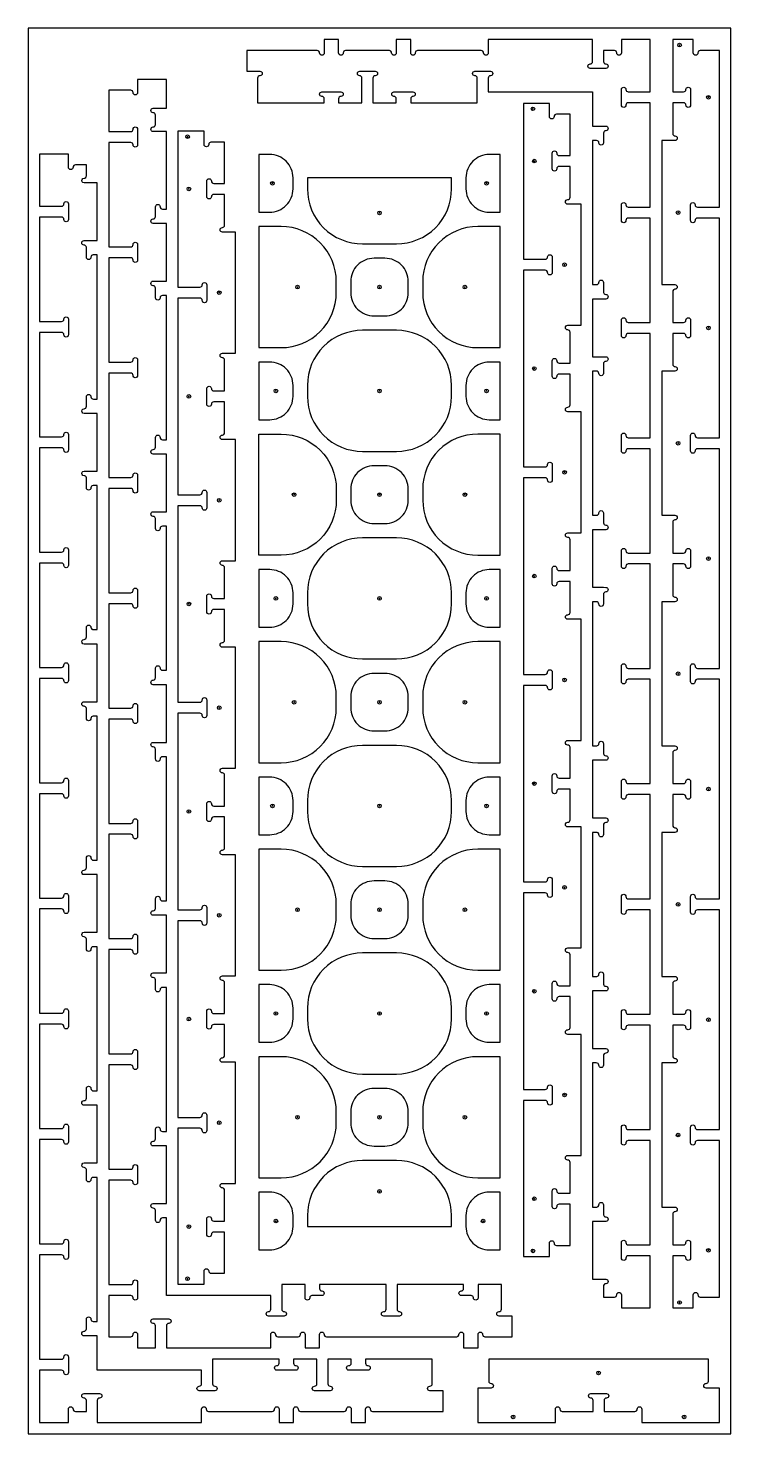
# Model space of a CAD drawing. Header units: inches. Extents: x -333 to -49, y -1653 to -1438.
# Drawn here: x -254.7 to -206.7, y -1534.4 to -1438.4 of the extents above; entities that cross this region are included whole.
import ezdxf

# ---------------------------------------------------------------- set-up
doc = ezdxf.new("R2010")
doc.units = ezdxf.units.IN
doc.header["$MEASUREMENT"] = 0
for name, color, linetype in [('000_NOTES', 6, 'Continuous'), ('CUT_FASTENERS', 1, 'Continuous'), ('CUT_THRU', 7, 'Continuous')]:
    doc.layers.add(name, color=color, linetype=linetype)

# ---------------------------------------------------------------- blocks, each defined once
blk = doc.blocks.new('FASTENER')
blk.add_circle((0, 0), 0.125)
blk.add_point((0, 0))

msp = doc.modelspace()

# ---------------------------------------------------------------- linework, layer by layer
at = {"layer": 'CUT_THRU'}
for points in [[(-212.212, -1514.39), (-213.709, -1514.39, 0.414214), (-213.866, -1514.547, -1), (-214.181, -1514.547), (-214.181, -1513.484, -1), (-213.866, -1513.484, 0.414214), (-213.709, -1513.642), (-212.212, -1513.642), (-212.212, -1506.516), (-213.709, -1506.516, 0.414214), (-213.866, -1506.673, -1), (-214.181, -1506.673), (-214.181, -1505.61, -1), (-213.866, -1505.61, 0.414214), (-213.709, -1505.768), (-212.212, -1505.768), (-212.212, -1498.642), (-213.709, -1498.642, 0.414214), (-213.866, -1498.799, -1), (-214.181, -1498.799), (-214.181, -1497.736, -1), (-213.866, -1497.736, 0.414214), (-213.709, -1497.894), (-212.212, -1497.894), (-212.212, -1490.768), (-213.709, -1490.768, 0.414214), (-213.866, -1490.925, -1), (-214.181, -1490.925), (-214.181, -1489.862, -1), (-213.866, -1489.862, 0.414214), (-213.709, -1490.02), (-212.212, -1490.02), (-212.212, -1482.894), (-213.709, -1482.894, 0.414214), (-213.866, -1483.051, -1), (-214.181, -1483.051), (-214.181, -1481.988, -1), (-213.866, -1481.988, 0.414214), (-213.709, -1482.146), (-212.212, -1482.146), (-212.212, -1475.02), (-213.709, -1475.02, 0.414214), (-213.866, -1475.177, -1), (-214.181, -1475.177), (-214.181, -1474.114, -1), (-213.866, -1474.114, 0.414214), (-213.709, -1474.272), (-212.212, -1474.272), (-212.212, -1467.146), (-213.709, -1467.146, 0.414214), (-213.866, -1467.303, -1), (-214.181, -1467.303), (-214.181, -1466.24, -1), (-213.866, -1466.24, 0.414214), (-213.709, -1466.398), (-212.212, -1466.398), (-212.212, -1459.272), (-213.709, -1459.272, 0.414214), (-213.866, -1459.429, -1), (-214.181, -1459.429), (-214.181, -1458.366, -1), (-213.866, -1458.366, 0.414214), (-213.709, -1458.524), (-212.212, -1458.524), (-212.212, -1451.398), (-213.709, -1451.398, 0.414214), (-213.866, -1451.555, -1), (-214.181, -1451.555), (-214.181, -1450.492, -1), (-213.866, -1450.492, 0.414214), (-213.709, -1450.65), (-212.212, -1450.65), (-212.212, -1443.524), (-213.709, -1443.524, 0.414214), (-213.866, -1443.681, -1), (-214.181, -1443.681), (-214.181, -1442.618, -1), (-213.866, -1442.618, 0.414214), (-213.709, -1442.776), (-212.212, -1442.776), (-212.212, -1439.213), (-214.181, -1439.213), (-214.181, -1440.118, -1), (-214.496, -1440.118, 0.414214), (-214.653, -1439.961), (-215.401, -1439.961), (-215.401, -1440.709, 0.414214), (-215.244, -1440.866, -1), (-215.244, -1441.181), (-216.307, -1441.181, -1), (-216.307, -1440.866, 0.414214), (-216.149, -1440.709), (-216.149, -1439.213), (-223.275, -1439.213), (-223.275, -1440.118, -1), (-223.59, -1440.118, 0.414214), (-223.748, -1439.961), (-228.098, -1439.961, 0.414214), (-228.256, -1440.118, -1), (-228.571, -1440.118), (-228.571, -1439.213), (-229.555, -1439.213), (-229.555, -1440.118, -1), (-229.87, -1440.118, 0.414214), (-230.027, -1439.961), (-233.02, -1439.961, 0.414214), (-233.177, -1440.118, -1), (-233.492, -1440.118), (-233.492, -1439.213), (-234.476, -1439.213), (-234.476, -1440.118, -1), (-234.791, -1440.118, 0.414214), (-234.949, -1439.961), (-239.771, -1439.961), (-239.771, -1441.368), (-238.866, -1441.368, -1), (-238.866, -1441.683, 0.414214), (-239.023, -1441.841), (-239.023, -1443.524), (-234.476, -1443.524), (-234.476, -1443.248, 0.414214), (-234.634, -1443.091, -1), (-234.634, -1442.776), (-233.334, -1442.776, -1), (-233.334, -1443.091, 0.414214), (-233.492, -1443.248), (-233.492, -1443.524), (-231.897, -1443.524), (-231.897, -1441.841, 0.414214), (-232.055, -1441.683, -1), (-232.055, -1441.368), (-230.992, -1441.368, -1), (-230.992, -1441.683, 0.414214), (-231.149, -1441.841), (-231.149, -1443.524), (-229.555, -1443.524), (-229.555, -1443.248, 0.414214), (-229.712, -1443.091, -1), (-229.712, -1442.776), (-228.413, -1442.776, -1), (-228.413, -1443.091, 0.414214), (-228.571, -1443.248), (-228.571, -1443.524), (-224.023, -1443.524), (-224.023, -1441.841, 0.414214), (-224.181, -1441.683, -1), (-224.181, -1441.368), (-223.118, -1441.368, -1), (-223.118, -1441.683, 0.414214), (-223.275, -1441.841), (-223.275, -1442.776), (-216.149, -1442.776), (-216.149, -1445.118), (-215.244, -1445.118, -1), (-215.244, -1445.433, 0.414214), (-215.401, -1445.591), (-215.401, -1446.26, -1), (-215.716, -1446.26, 0.414214), (-215.874, -1446.102), (-216.149, -1446.102), (-216.149, -1455.945), (-215.861, -1455.945, 0.386882), (-215.718, -1455.788, -1), (-215.403, -1455.787), (-215.403, -1455.945), (-215.401, -1455.945), (-215.401, -1456.472, 0.386903), (-215.244, -1456.614, -1), (-215.244, -1456.929), (-215.401, -1456.929), (-216.149, -1456.929), (-216.149, -1460.866), (-215.401, -1460.866), (-215.244, -1460.866, -1), (-215.244, -1461.181, 0.442973), (-215.401, -1461.354), (-215.401, -1461.85), (-215.403, -1461.85), (-215.403, -1462.008, -1), (-215.718, -1462.007, 0.442995), (-215.891, -1461.85), (-216.149, -1461.85), (-216.149, -1471.693), (-215.859, -1471.693, 0.386903), (-215.717, -1471.536, -1), (-215.402, -1471.536), (-215.401, -1471.693), (-215.401, -1472.22, 0.386903), (-215.244, -1472.362, -1), (-215.244, -1472.677), (-215.401, -1472.677), (-216.149, -1472.677), (-216.149, -1476.614), (-215.401, -1476.614), (-215.244, -1476.615, -1), (-215.244, -1476.929, 0.442973), (-215.401, -1477.102), (-215.401, -1477.599), (-215.403, -1477.599), (-215.403, -1477.756, -1), (-215.718, -1477.756, 0.442995), (-215.891, -1477.599), (-216.149, -1477.599), (-216.149, -1487.441), (-215.861, -1487.441, 0.386882), (-215.718, -1487.284, -1), (-215.403, -1487.284), (-215.403, -1487.441), (-215.401, -1487.441), (-215.401, -1487.968, 0.386903), (-215.244, -1488.11, -1), (-215.244, -1488.425), (-215.401, -1488.425), (-216.149, -1488.425), (-216.149, -1492.362), (-215.401, -1492.362), (-215.244, -1492.363, -1), (-215.244, -1492.677, 0.442973), (-215.401, -1492.85), (-215.401, -1493.347), (-215.402, -1493.504, -1), (-215.717, -1493.504, 0.442973), (-215.889, -1493.347), (-216.149, -1493.347), (-216.149, -1503.189), (-215.861, -1503.189, 0.386882), (-215.718, -1503.032, -1), (-215.403, -1503.032), (-215.403, -1503.189), (-215.401, -1503.189), (-215.401, -1503.716, 0.386903), (-215.244, -1503.858, -1), (-215.244, -1504.173), (-215.401, -1504.173), (-216.149, -1504.173), (-216.149, -1508.11), (-215.401, -1508.11), (-215.244, -1508.111, -1), (-215.244, -1508.426, 0.442973), (-215.401, -1508.598), (-215.401, -1509.095), (-215.403, -1509.095), (-215.403, -1509.252, -1), (-215.718, -1509.252, 0.442995), (-215.891, -1509.095), (-216.149, -1509.095), (-216.149, -1518.937), (-215.861, -1518.937, 0.386882), (-215.718, -1518.78, -1), (-215.403, -1518.78), (-215.403, -1518.937), (-215.401, -1518.937), (-215.401, -1519.464, 0.386903), (-215.244, -1519.606, -1), (-215.244, -1519.921), (-215.401, -1519.921), (-216.149, -1519.921), (-216.149, -1523.858), (-215.401, -1523.858), (-215.244, -1523.859, -1), (-215.244, -1524.174, 0.442973), (-215.401, -1524.346), (-215.401, -1525.079), (-214.653, -1525.079, 0.414214), (-214.496, -1524.921, -1), (-214.181, -1524.921), (-214.181, -1525.827), (-212.212, -1525.827), (-212.212, -1522.264), (-213.709, -1522.264, 0.414214), (-213.866, -1522.421, -1), (-214.181, -1522.421), (-214.181, -1521.358, -1), (-213.866, -1521.358, 0.414214), (-213.709, -1521.516), (-212.212, -1521.516), (-212.212, -1514.39)], [(-207.488, -1514.39), (-208.984, -1514.39, 0.414214), (-209.142, -1514.547, -1), (-209.457, -1514.547), (-209.457, -1513.484, -1), (-209.142, -1513.484, 0.414214), (-208.984, -1513.642), (-207.488, -1513.642), (-207.488, -1498.642), (-208.984, -1498.642, 0.414214), (-209.142, -1498.799, -1), (-209.457, -1498.799), (-209.457, -1497.736, -1), (-209.142, -1497.736, 0.414214), (-208.984, -1497.894), (-207.488, -1497.894), (-207.488, -1482.894), (-208.984, -1482.894, 0.414214), (-209.142, -1483.051, -1), (-209.457, -1483.051), (-209.457, -1481.988, -1), (-209.142, -1481.988, 0.414214), (-208.984, -1482.146), (-207.488, -1482.146), (-207.488, -1467.146), (-208.984, -1467.146, 0.414214), (-209.142, -1467.303, -1), (-209.457, -1467.303), (-209.457, -1466.24, -1), (-209.142, -1466.24, 0.414214), (-208.984, -1466.398), (-207.488, -1466.398), (-207.488, -1451.398), (-208.984, -1451.398, 0.414214), (-209.142, -1451.555, -1), (-209.457, -1451.555), (-209.457, -1450.492, -1), (-209.142, -1450.492, 0.414214), (-208.984, -1450.65), (-207.488, -1450.65), (-207.488, -1439.961), (-208.797, -1439.961, 0.414214), (-208.955, -1440.118, -1), (-209.27, -1440.118), (-209.27, -1439.213), (-210.677, -1439.213), (-210.677, -1442.776), (-209.929, -1442.776, 0.414214), (-209.771, -1442.618, -1), (-209.457, -1442.618), (-209.457, -1443.681, -1), (-209.771, -1443.681, 0.414214), (-209.929, -1443.524), (-210.677, -1443.524), (-210.677, -1445.63, 0.414214), (-210.52, -1445.787, -1), (-210.52, -1446.102), (-211.425, -1446.102), (-211.425, -1455.945), (-210.52, -1455.945, -1), (-210.52, -1456.26, 0.414214), (-210.677, -1456.417), (-210.677, -1458.524), (-209.929, -1458.524, 0.414214), (-209.771, -1458.366, -1), (-209.457, -1458.366), (-209.457, -1459.429, -1), (-209.771, -1459.429, 0.414214), (-209.929, -1459.272), (-210.677, -1459.272), (-210.677, -1461.378, 0.414214), (-210.52, -1461.536, -1), (-210.52, -1461.85), (-211.425, -1461.85), (-211.425, -1471.693), (-210.52, -1471.693, -1), (-210.52, -1472.008, 0.414214), (-210.677, -1472.165), (-210.677, -1474.272), (-209.929, -1474.272, 0.414214), (-209.771, -1474.114, -1), (-209.457, -1474.114), (-209.457, -1475.177, -1), (-209.771, -1475.177, 0.414214), (-209.929, -1475.02), (-210.677, -1475.02), (-210.677, -1477.126, 0.414214), (-210.52, -1477.284, -1), (-210.52, -1477.599), (-211.425, -1477.599), (-211.425, -1487.441), (-210.52, -1487.441, -1), (-210.52, -1487.756, 0.414214), (-210.677, -1487.913), (-210.677, -1490.02), (-209.929, -1490.02, 0.414214), (-209.771, -1489.862, -1), (-209.457, -1489.862), (-209.457, -1490.925, -1), (-209.771, -1490.925, 0.414214), (-209.929, -1490.768), (-210.677, -1490.768), (-210.677, -1492.874, 0.414214), (-210.52, -1493.032, -1), (-210.52, -1493.347), (-211.425, -1493.347), (-211.425, -1503.189), (-210.52, -1503.189, -1), (-210.52, -1503.504, 0.414214), (-210.677, -1503.662), (-210.677, -1505.768), (-209.929, -1505.768, 0.414214), (-209.771, -1505.61, -1), (-209.457, -1505.61), (-209.457, -1506.673, -1), (-209.771, -1506.673, 0.414214), (-209.929, -1506.516), (-210.677, -1506.516), (-210.677, -1508.622, 0.414214), (-210.52, -1508.78, -1), (-210.52, -1509.095), (-211.425, -1509.095), (-211.425, -1518.937), (-210.52, -1518.937, -1), (-210.52, -1519.252, 0.414214), (-210.677, -1519.41), (-210.677, -1521.516), (-209.929, -1521.516, 0.414214), (-209.771, -1521.358, -1), (-209.457, -1521.358), (-209.457, -1522.421, -1), (-209.771, -1522.421, 0.414214), (-209.929, -1522.264), (-210.677, -1522.264), (-210.677, -1525.827), (-209.27, -1525.827), (-209.27, -1524.921, -1), (-208.955, -1524.921, 0.414214), (-208.797, -1525.079), (-207.488, -1525.079), (-207.488, -1514.39)], [(-245.252, -1472.437), (-245.527, -1472.437, 0.414214), (-245.685, -1472.595, -1), (-246, -1472.595), (-246, -1471.925, 0.414214), (-246.157, -1471.768, -1), (-246.157, -1471.453), (-245.252, -1471.453), (-245.252, -1467.516), (-246.157, -1467.516, -1), (-246.157, -1467.201, 0.414214), (-246, -1467.043), (-246, -1466.374, -1), (-245.685, -1466.374, 0.414214), (-245.527, -1466.532), (-245.252, -1466.532), (-245.252, -1456.689), (-245.527, -1456.689, 0.414214), (-245.685, -1456.847, -1), (-246, -1456.847), (-246, -1456.177, 0.414214), (-246.157, -1456.02, -1), (-246.157, -1455.705), (-245.252, -1455.705), (-245.252, -1451.768), (-246.157, -1451.768, -1), (-246.157, -1451.453, 0.414214), (-246, -1451.295), (-246, -1450.626, -1), (-245.685, -1450.626, 0.414214), (-245.527, -1450.784), (-245.252, -1450.784), (-245.252, -1445.488), (-246.157, -1445.488, -1), (-246.157, -1445.173, 0.414214), (-246, -1445.016), (-246, -1444.366, 0.414214), (-246.157, -1444.209, -1), (-246.157, -1443.894), (-245.252, -1443.894), (-245.252, -1441.925), (-247.22, -1441.925), (-247.22, -1442.831, -1), (-247.535, -1442.831, 0.414214), (-247.693, -1442.673), (-249.189, -1442.673), (-249.189, -1445.488), (-247.693, -1445.488, 0.414214), (-247.535, -1445.331, -1), (-247.22, -1445.331), (-247.22, -1446.394, -1), (-247.535, -1446.394, 0.414214), (-247.693, -1446.236), (-249.189, -1446.236), (-249.189, -1453.362), (-247.693, -1453.362, 0.414214), (-247.535, -1453.205, -1), (-247.22, -1453.205), (-247.22, -1454.268, -1), (-247.535, -1454.268, 0.414214), (-247.693, -1454.11), (-249.189, -1454.11), (-249.189, -1461.236), (-247.693, -1461.236, 0.414214), (-247.535, -1461.079, -1), (-247.22, -1461.079), (-247.22, -1462.142, -1), (-247.535, -1462.142, 0.414214), (-247.693, -1461.984), (-249.189, -1461.984), (-249.189, -1469.11), (-247.693, -1469.11, 0.414214), (-247.535, -1468.953, -1), (-247.22, -1468.953), (-247.22, -1470.016, -1), (-247.535, -1470.016, 0.414214), (-247.693, -1469.858), (-249.189, -1469.858), (-249.189, -1476.984), (-247.693, -1476.984, 0.414214), (-247.535, -1476.827, -1), (-247.22, -1476.827), (-247.22, -1477.89, -1), (-247.535, -1477.89, 0.414214), (-247.693, -1477.732), (-249.189, -1477.732), (-249.189, -1484.858), (-247.693, -1484.858, 0.414214), (-247.535, -1484.701, -1), (-247.22, -1484.701), (-247.22, -1485.764, -1), (-247.535, -1485.764, 0.414214), (-247.693, -1485.606), (-249.189, -1485.606), (-249.189, -1492.732), (-247.693, -1492.732, 0.414214), (-247.535, -1492.575, -1), (-247.22, -1492.575), (-247.22, -1493.638, -1), (-247.535, -1493.638, 0.414214), (-247.693, -1493.48), (-249.189, -1493.48), (-249.189, -1500.606), (-247.693, -1500.606, 0.414214), (-247.535, -1500.449, -1), (-247.22, -1500.449), (-247.22, -1501.512, -1), (-247.535, -1501.512, 0.414214), (-247.693, -1501.354), (-249.189, -1501.354), (-249.189, -1508.48), (-247.693, -1508.48, 0.414214), (-247.535, -1508.323, -1), (-247.22, -1508.323), (-247.22, -1509.386, -1), (-247.535, -1509.386, 0.414214), (-247.693, -1509.228), (-249.189, -1509.228), (-249.189, -1516.354), (-247.693, -1516.354, 0.414214), (-247.535, -1516.197, -1), (-247.22, -1516.197), (-247.22, -1517.26, -1), (-247.535, -1517.26, 0.414214), (-247.693, -1517.102), (-249.189, -1517.102), (-249.189, -1524.228), (-247.693, -1524.228, 0.414214), (-247.535, -1524.071, -1), (-247.22, -1524.071), (-247.22, -1525.134, -1), (-247.535, -1525.134, 0.414214), (-247.693, -1524.976), (-249.189, -1524.976), (-249.189, -1527.791), (-247.693, -1527.791, 0.414214), (-247.535, -1527.634, -1), (-247.22, -1527.634), (-247.22, -1528.539), (-246, -1528.539), (-246, -1527.043, 0.414214), (-246.157, -1526.886, -1), (-246.157, -1526.571), (-245.094, -1526.571, -1), (-245.094, -1526.886, 0.414214), (-245.252, -1527.043), (-245.252, -1528.539), (-238.126, -1528.539), (-238.126, -1527.634, -1), (-237.811, -1527.634, 0.414214), (-237.653, -1527.791), (-236.256, -1527.791, 0.414214), (-236.098, -1527.634, -1), (-235.783, -1527.634), (-235.783, -1528.539), (-234.799, -1528.539), (-234.799, -1527.634, -1), (-234.484, -1527.634, 0.414214), (-234.327, -1527.791), (-225.429, -1527.791, 0.414214), (-225.271, -1527.634, -1), (-224.957, -1527.634), (-224.957, -1528.539), (-223.972, -1528.539), (-223.972, -1527.634, -1), (-223.657, -1527.634, 0.414214), (-223.5, -1527.791), (-221.63, -1527.791), (-221.63, -1526.384), (-222.535, -1526.384, -1), (-222.535, -1526.069, 0.414214), (-222.378, -1525.912), (-222.378, -1524.228), (-223.972, -1524.228), (-223.972, -1525.134, -1), (-224.287, -1525.134, 0.414214), (-224.445, -1524.976), (-225.114, -1524.976, -1), (-225.114, -1524.662, 0.414214), (-224.957, -1524.504), (-224.957, -1524.228), (-229.504, -1524.228), (-229.504, -1525.912, 0.414214), (-229.346, -1526.069, -1), (-229.346, -1526.384), (-230.409, -1526.384, -1), (-230.409, -1526.069, 0.414214), (-230.252, -1525.912), (-230.252, -1524.228), (-234.799, -1524.228), (-234.799, -1524.504, 0.414214), (-234.642, -1524.662, -1), (-234.642, -1524.976), (-235.311, -1524.976, 0.414214), (-235.468, -1525.134, -1), (-235.783, -1525.134), (-235.783, -1524.228), (-237.378, -1524.228), (-237.378, -1525.912, 0.414214), (-237.22, -1526.069, -1), (-237.22, -1526.384), (-238.283, -1526.384, -1), (-238.283, -1526.069, 0.414214), (-238.126, -1525.912), (-238.126, -1524.976), (-245.252, -1524.976), (-245.252, -1519.681), (-245.527, -1519.681, 0.414214), (-245.685, -1519.839, -1), (-246, -1519.839), (-246, -1519.169, 0.414214), (-246.157, -1519.012, -1), (-246.157, -1518.697), (-245.252, -1518.697), (-245.252, -1514.76), (-246.157, -1514.76, -1), (-246.157, -1514.445, 0.414214), (-246, -1514.287), (-246, -1513.618, -1), (-245.685, -1513.618, 0.414214), (-245.527, -1513.776), (-245.252, -1513.776), (-245.252, -1503.933), (-245.527, -1503.933, 0.414214), (-245.685, -1504.091, -1), (-246, -1504.091), (-246, -1503.421, 0.414214), (-246.157, -1503.264, -1), (-246.157, -1502.949), (-245.252, -1502.949), (-245.252, -1499.012), (-246.157, -1499.012, -1), (-246.157, -1498.697, 0.414214), (-246, -1498.539), (-246, -1497.87, -1), (-245.685, -1497.87, 0.414214), (-245.527, -1498.028), (-245.252, -1498.028), (-245.252, -1488.185), (-245.527, -1488.185, 0.414214), (-245.685, -1488.343, -1), (-246, -1488.343), (-246, -1487.673, 0.414214), (-246.157, -1487.516, -1), (-246.157, -1487.201), (-245.252, -1487.201), (-245.252, -1483.264), (-246.157, -1483.264, -1), (-246.157, -1482.949, 0.414214), (-246, -1482.791), (-246, -1482.122, -1), (-245.685, -1482.122, 0.414214), (-245.527, -1482.28), (-245.252, -1482.28), (-245.252, -1472.437)], [(-216.937, -1507.146), (-217.842, -1507.146, -1), (-217.842, -1506.831, 0.414214), (-217.685, -1506.673), (-217.685, -1504.567), (-218.433, -1504.567, 0.414214), (-218.59, -1504.725, -1), (-218.905, -1504.725), (-218.905, -1503.662, -1), (-218.59, -1503.662, 0.414214), (-218.433, -1503.819), (-217.685, -1503.819), (-217.685, -1501.713, 0.414214), (-217.842, -1501.555, -1), (-217.842, -1501.24), (-216.937, -1501.24), (-216.937, -1492.973), (-217.842, -1492.973, -1), (-217.842, -1492.658, 0.414214), (-217.685, -1492.5), (-217.685, -1490.394), (-218.433, -1490.394, 0.414214), (-218.59, -1490.551, -1), (-218.905, -1490.551), (-218.905, -1489.488, -1), (-218.59, -1489.488, 0.414214), (-218.433, -1489.646), (-217.685, -1489.646), (-217.685, -1487.539, 0.414214), (-217.842, -1487.382, -1), (-217.842, -1487.067), (-216.937, -1487.067), (-216.937, -1478.799), (-217.842, -1478.799, -1), (-217.842, -1478.484, 0.414214), (-217.685, -1478.327), (-217.685, -1476.221), (-218.433, -1476.221, 0.414214), (-218.59, -1476.378, -1), (-218.905, -1476.378), (-218.905, -1475.315, -1), (-218.59, -1475.315, 0.414214), (-218.433, -1475.473), (-217.685, -1475.473), (-217.685, -1473.366, 0.414214), (-217.842, -1473.209, -1), (-217.842, -1472.894), (-216.937, -1472.894), (-216.937, -1464.626), (-217.842, -1464.626, -1), (-217.842, -1464.311, 0.414214), (-217.685, -1464.154), (-217.685, -1462.047), (-218.433, -1462.047, 0.414214), (-218.59, -1462.205, -1), (-218.905, -1462.205), (-218.905, -1461.142, -1), (-218.59, -1461.142, 0.414214), (-218.433, -1461.299), (-217.685, -1461.299), (-217.685, -1459.193, 0.414214), (-217.842, -1459.036, -1), (-217.842, -1458.721), (-216.937, -1458.721), (-216.937, -1450.453), (-217.842, -1450.453, -1), (-217.842, -1450.138, 0.414214), (-217.685, -1449.98), (-217.685, -1447.874), (-218.433, -1447.874, 0.414214), (-218.59, -1448.032, -1), (-218.905, -1448.032), (-218.905, -1446.969, -1), (-218.59, -1446.969, 0.414214), (-218.433, -1447.126), (-217.685, -1447.126), (-217.685, -1444.311), (-218.62, -1444.311, 0.414214), (-218.777, -1444.469, -1), (-219.092, -1444.469), (-219.092, -1443.563), (-220.874, -1443.563), (-220.874, -1454.213), (-219.378, -1454.213, 0.414214), (-219.22, -1454.055, -1), (-218.905, -1454.055), (-218.905, -1455.118, -1), (-219.22, -1455.118, 0.414214), (-219.378, -1454.961), (-220.874, -1454.961), (-220.874, -1468.386), (-219.378, -1468.386, 0.414214), (-219.22, -1468.228, -1), (-218.905, -1468.228), (-218.905, -1469.291, -1), (-219.22, -1469.291, 0.414214), (-219.378, -1469.134), (-220.874, -1469.134), (-220.874, -1482.559), (-219.378, -1482.559, 0.414214), (-219.22, -1482.402, -1), (-218.905, -1482.402), (-218.905, -1483.465, -1), (-219.22, -1483.465, 0.414214), (-219.378, -1483.307), (-220.874, -1483.307), (-220.874, -1496.732), (-219.378, -1496.732, 0.414214), (-219.22, -1496.575, -1), (-218.905, -1496.575), (-218.905, -1497.638, -1), (-219.22, -1497.638, 0.414214), (-219.378, -1497.48), (-220.874, -1497.48), (-220.874, -1510.906), (-219.378, -1510.906, 0.414214), (-219.22, -1510.748, -1), (-218.905, -1510.748), (-218.905, -1511.811, -1), (-219.22, -1511.811, 0.414214), (-219.378, -1511.654), (-220.874, -1511.654), (-220.874, -1522.303), (-219.092, -1522.303), (-219.092, -1521.398, -1), (-218.777, -1521.398, 0.414214), (-218.62, -1521.555), (-217.685, -1521.555), (-217.685, -1518.74), (-218.433, -1518.74, 0.414214), (-218.59, -1518.898, -1), (-218.905, -1518.898), (-218.905, -1517.835, -1), (-218.59, -1517.835, 0.414214), (-218.433, -1517.992), (-217.685, -1517.992), (-217.685, -1515.886, 0.414214), (-217.842, -1515.728, -1), (-217.842, -1515.413), (-216.937, -1515.413), (-216.937, -1507.146)], [(-240.528, -1480.703), (-241.433, -1480.703, -1), (-241.433, -1480.388, 0.414214), (-241.276, -1480.23), (-241.276, -1478.124), (-242.024, -1478.124, 0.414214), (-242.181, -1478.282, -1), (-242.496, -1478.282), (-242.496, -1477.219, -1), (-242.181, -1477.219, 0.414214), (-242.024, -1477.376), (-241.276, -1477.376), (-241.276, -1475.27, 0.414214), (-241.433, -1475.112, -1), (-241.433, -1474.797), (-240.528, -1474.797), (-240.528, -1466.53), (-241.433, -1466.53, -1), (-241.433, -1466.215, 0.414214), (-241.276, -1466.057), (-241.276, -1463.951), (-242.024, -1463.951, 0.414214), (-242.181, -1464.108, -1), (-242.496, -1464.108), (-242.496, -1463.045, -1), (-242.181, -1463.045, 0.414214), (-242.024, -1463.203), (-241.276, -1463.203), (-241.276, -1461.097, 0.414214), (-241.433, -1460.939, -1), (-241.433, -1460.624), (-240.528, -1460.624), (-240.528, -1452.356), (-241.433, -1452.356, -1), (-241.433, -1452.041, 0.414214), (-241.276, -1451.884), (-241.276, -1449.778), (-242.024, -1449.778, 0.414214), (-242.181, -1449.935, -1), (-242.496, -1449.935), (-242.496, -1448.872, -1), (-242.181, -1448.872, 0.414214), (-242.024, -1449.03), (-241.276, -1449.03), (-241.276, -1446.215), (-242.211, -1446.215, 0.414214), (-242.368, -1446.372, -1), (-242.683, -1446.372), (-242.683, -1445.467), (-244.465, -1445.467), (-244.465, -1456.116), (-242.969, -1456.116, 0.414214), (-242.811, -1455.959, -1), (-242.496, -1455.959), (-242.496, -1457.022, -1), (-242.811, -1457.022, 0.414214), (-242.969, -1456.864), (-244.465, -1456.864), (-244.465, -1470.29), (-242.969, -1470.29, 0.414214), (-242.811, -1470.132, -1), (-242.496, -1470.132), (-242.496, -1471.195, -1), (-242.811, -1471.195, 0.414214), (-242.969, -1471.038), (-244.465, -1471.038), (-244.465, -1484.463), (-242.969, -1484.463, 0.414214), (-242.811, -1484.305, -1), (-242.496, -1484.305), (-242.496, -1485.368, -1), (-242.811, -1485.368, 0.414214), (-242.969, -1485.211), (-244.465, -1485.211), (-244.465, -1498.636), (-242.969, -1498.636, 0.414214), (-242.811, -1498.478, -1), (-242.496, -1498.478), (-242.496, -1499.541, -1), (-242.811, -1499.541, 0.414214), (-242.969, -1499.384), (-244.465, -1499.384), (-244.465, -1512.809), (-242.969, -1512.809, 0.414214), (-242.811, -1512.652, -1), (-242.496, -1512.652), (-242.496, -1513.715, -1), (-242.811, -1513.715, 0.414214), (-242.969, -1513.557), (-244.465, -1513.557), (-244.465, -1524.207), (-242.683, -1524.207), (-242.683, -1523.301, -1), (-242.368, -1523.301, 0.414214), (-242.211, -1523.459), (-241.276, -1523.459), (-241.276, -1520.644), (-242.024, -1520.644, 0.414214), (-242.181, -1520.801, -1), (-242.496, -1520.801), (-242.496, -1519.738, -1), (-242.181, -1519.738, 0.414214), (-242.024, -1519.896), (-241.276, -1519.896), (-241.276, -1517.79, 0.414214), (-241.433, -1517.632, -1), (-241.433, -1517.317), (-240.528, -1517.317), (-240.528, -1509.049), (-241.433, -1509.049, -1), (-241.433, -1508.734, 0.414214), (-241.276, -1508.577), (-241.276, -1506.471), (-242.024, -1506.471, 0.414214), (-242.181, -1506.628, -1), (-242.496, -1506.628), (-242.496, -1505.565, -1), (-242.181, -1505.565, 0.414214), (-242.024, -1505.723), (-241.276, -1505.723), (-241.276, -1503.616, 0.414214), (-241.433, -1503.459, -1), (-241.433, -1503.144), (-240.528, -1503.144), (-240.528, -1494.876), (-241.433, -1494.876, -1), (-241.433, -1494.561, 0.414214), (-241.276, -1494.404), (-241.276, -1492.297), (-242.024, -1492.297, 0.414214), (-242.181, -1492.455, -1), (-242.496, -1492.455), (-242.496, -1491.392, -1), (-242.181, -1491.392, 0.414214), (-242.024, -1491.549), (-241.276, -1491.549), (-241.276, -1489.443, 0.414214), (-241.433, -1489.286, -1), (-241.433, -1488.971), (-240.528, -1488.971), (-240.528, -1480.703)], [(-249.976, -1469.662), (-250.265, -1469.662, 0.386882), (-250.408, -1469.819, -1), (-250.723, -1469.819), (-250.723, -1469.662), (-250.724, -1469.662), (-250.724, -1469.135, 0.386903), (-250.881, -1468.992, -1), (-250.882, -1468.677), (-250.724, -1468.677), (-249.976, -1468.677), (-249.976, -1464.74), (-250.724, -1464.74), (-250.882, -1464.74, -1), (-250.881, -1464.425, 0.442973), (-250.724, -1464.253), (-250.724, -1463.756), (-250.723, -1463.756), (-250.723, -1463.599, -1), (-250.408, -1463.599, 0.442995), (-250.235, -1463.756), (-249.976, -1463.756), (-249.976, -1453.913), (-250.265, -1453.913, 0.386882), (-250.408, -1454.07, -1), (-250.723, -1454.071), (-250.723, -1453.913), (-250.724, -1453.913), (-250.724, -1453.387, 0.386903), (-250.881, -1453.244, -1), (-250.882, -1452.929), (-250.724, -1452.929), (-249.976, -1452.929), (-249.976, -1448.992), (-250.724, -1448.992), (-250.882, -1448.992, -1), (-250.881, -1448.677, 0.442973), (-250.724, -1448.504), (-250.724, -1447.772), (-251.472, -1447.772, 0.414214), (-251.63, -1447.929, -1), (-251.945, -1447.929), (-251.945, -1447.024), (-253.913, -1447.024), (-253.913, -1450.587), (-252.417, -1450.587, 0.414214), (-252.26, -1450.429, -1), (-251.945, -1450.429), (-251.945, -1451.492, -1), (-252.26, -1451.492, 0.414214), (-252.417, -1451.335), (-253.913, -1451.335), (-253.913, -1458.461), (-252.417, -1458.461, 0.414214), (-252.26, -1458.303, -1), (-251.945, -1458.303), (-251.945, -1459.366, -1), (-252.26, -1459.366, 0.414214), (-252.417, -1459.209), (-253.913, -1459.209), (-253.913, -1466.335), (-252.417, -1466.335, 0.414214), (-252.26, -1466.177, -1), (-251.945, -1466.177), (-251.945, -1467.24, -1), (-252.26, -1467.24, 0.414214), (-252.417, -1467.083), (-253.913, -1467.083), (-253.913, -1474.209), (-252.417, -1474.209, 0.414214), (-252.26, -1474.051, -1), (-251.945, -1474.051), (-251.945, -1475.114, -1), (-252.26, -1475.114, 0.414214), (-252.417, -1474.957), (-253.913, -1474.957), (-253.913, -1482.083), (-252.417, -1482.083, 0.414214), (-252.26, -1481.925, -1), (-251.945, -1481.925), (-251.945, -1482.988, -1), (-252.26, -1482.988, 0.414214), (-252.417, -1482.831), (-253.913, -1482.831), (-253.913, -1489.957), (-252.417, -1489.957, 0.414214), (-252.26, -1489.799, -1), (-251.945, -1489.799), (-251.945, -1490.862, -1), (-252.26, -1490.862, 0.414214), (-252.417, -1490.705), (-253.913, -1490.705), (-253.913, -1497.831), (-252.417, -1497.831, 0.414214), (-252.26, -1497.673, -1), (-251.945, -1497.673), (-251.945, -1498.736, -1), (-252.26, -1498.736, 0.414214), (-252.417, -1498.579), (-253.913, -1498.579), (-253.913, -1505.705), (-252.417, -1505.705, 0.414214), (-252.26, -1505.547, -1), (-251.945, -1505.547), (-251.945, -1506.61, -1), (-252.26, -1506.61, 0.414214), (-252.417, -1506.453), (-253.913, -1506.453), (-253.913, -1513.579), (-252.417, -1513.579, 0.414214), (-252.26, -1513.421, -1), (-251.945, -1513.421), (-251.945, -1514.484, -1), (-252.26, -1514.484, 0.414214), (-252.417, -1514.327), (-253.913, -1514.327), (-253.913, -1521.453), (-252.417, -1521.453, 0.414214), (-252.26, -1521.295, -1), (-251.945, -1521.295), (-251.945, -1522.358, -1), (-252.26, -1522.358, 0.414214), (-252.417, -1522.201), (-253.913, -1522.201), (-253.913, -1529.327), (-252.417, -1529.327, 0.414214), (-252.26, -1529.169, -1), (-251.945, -1529.169), (-251.945, -1530.232, -1), (-252.26, -1530.232, 0.414214), (-252.417, -1530.075), (-253.913, -1530.075), (-253.913, -1533.638), (-251.945, -1533.638), (-251.945, -1532.732, -1), (-251.63, -1532.732, 0.414214), (-251.472, -1532.89), (-250.724, -1532.89), (-250.724, -1532.142, 0.414214), (-250.882, -1531.984, -1), (-250.882, -1531.669), (-249.819, -1531.669, -1), (-249.819, -1531.984, 0.414214), (-249.976, -1532.142), (-249.976, -1533.638), (-242.85, -1533.638), (-242.85, -1532.732, -1), (-242.535, -1532.732, 0.414214), (-242.378, -1532.89), (-238.027, -1532.89, 0.414214), (-237.87, -1532.732, -1), (-237.555, -1532.732), (-237.555, -1533.638), (-236.571, -1533.638), (-236.571, -1532.732, -1), (-236.256, -1532.732, 0.414214), (-236.098, -1532.89), (-233.106, -1532.89, 0.414214), (-232.949, -1532.732, -1), (-232.634, -1532.732), (-232.634, -1533.638), (-231.649, -1533.638), (-231.649, -1532.732, -1), (-231.334, -1532.732, 0.414214), (-231.177, -1532.89), (-226.354, -1532.89), (-226.354, -1531.482), (-227.26, -1531.482, -1), (-227.26, -1531.167, 0.414214), (-227.102, -1531.01), (-227.102, -1529.327), (-231.649, -1529.327), (-231.649, -1529.602, 0.414214), (-231.492, -1529.76, -1), (-231.492, -1530.075), (-232.791, -1530.075, -1), (-232.791, -1529.76, 0.414214), (-232.634, -1529.602), (-232.634, -1529.327), (-234.228, -1529.327), (-234.228, -1531.01, 0.414214), (-234.071, -1531.167, -1), (-234.071, -1531.482), (-235.134, -1531.482, -1), (-235.134, -1531.167, 0.414214), (-234.976, -1531.01), (-234.976, -1529.327), (-236.571, -1529.327), (-236.571, -1529.602, 0.414214), (-236.413, -1529.76, -1), (-236.413, -1530.075), (-237.712, -1530.075, -1), (-237.712, -1529.76, 0.414214), (-237.555, -1529.602), (-237.555, -1529.327), (-242.102, -1529.327), (-242.102, -1531.01, 0.414214), (-241.945, -1531.167, -1), (-241.945, -1531.482), (-243.008, -1531.482, -1), (-243.008, -1531.167, 0.414214), (-242.85, -1531.01), (-242.85, -1530.075), (-249.976, -1530.075), (-249.976, -1527.732), (-250.882, -1527.732, -1), (-250.882, -1527.417, 0.414214), (-250.724, -1527.26), (-250.724, -1526.591, -1), (-250.409, -1526.591, 0.414214), (-250.252, -1526.748), (-249.976, -1526.748), (-249.976, -1516.906), (-250.265, -1516.906, 0.386882), (-250.408, -1517.063, -1), (-250.723, -1517.063), (-250.723, -1516.906), (-250.724, -1516.906), (-250.724, -1516.379, 0.386903), (-250.881, -1516.237, -1), (-250.882, -1515.922), (-250.724, -1515.921), (-249.976, -1515.921), (-249.976, -1511.984), (-250.724, -1511.984), (-250.882, -1511.984, -1), (-250.881, -1511.669, 0.442973), (-250.724, -1511.497), (-250.724, -1511), (-250.723, -1511), (-250.723, -1510.843, -1), (-250.408, -1510.843, 0.442995), (-250.235, -1511), (-249.976, -1511), (-249.976, -1501.158), (-250.267, -1501.158, 0.386903), (-250.409, -1501.315, -1), (-250.724, -1501.315), (-250.724, -1501.158), (-250.724, -1500.631, 0.386903), (-250.881, -1500.489, -1), (-250.882, -1500.174), (-250.724, -1500.173), (-249.976, -1500.173), (-249.976, -1496.236), (-250.724, -1496.236), (-250.882, -1496.236, -1), (-250.881, -1495.921, 0.442973), (-250.724, -1495.749), (-250.724, -1495.252), (-250.723, -1495.252), (-250.723, -1495.095, -1), (-250.408, -1495.095, 0.442995), (-250.235, -1495.252), (-249.976, -1495.252), (-249.976, -1485.41), (-250.265, -1485.41, 0.386882), (-250.408, -1485.567, -1), (-250.723, -1485.567), (-250.723, -1485.41), (-250.724, -1485.41), (-250.724, -1484.883, 0.386903), (-250.881, -1484.74, -1), (-250.882, -1484.426), (-250.724, -1484.425), (-249.976, -1484.425), (-249.976, -1480.488), (-250.724, -1480.488), (-250.882, -1480.488, -1), (-250.881, -1480.173, 0.442973), (-250.724, -1480.001), (-250.724, -1479.504), (-250.724, -1479.347, -1), (-250.409, -1479.347, 0.442973), (-250.237, -1479.504), (-249.976, -1479.504), (-249.976, -1469.662)], [(-236.606, -1448.65, 0.414214), (-238.201, -1447.055), (-238.949, -1447.055), (-238.949, -1450.992), (-238.201, -1450.992, 0.414214), (-236.606, -1449.398), (-236.606, -1448.65, 0.414214)], [(-222.453, -1447.055), (-223.201, -1447.055, 0.414214), (-224.795, -1448.65), (-224.795, -1449.398, 0.414214), (-223.201, -1450.992), (-222.453, -1450.992), (-222.453, -1447.055)], [(-225.779, -1448.65), (-235.622, -1448.65), (-235.622, -1449.398, 0.414214), (-231.862, -1453.158), (-229.539, -1453.158, 0.414214), (-225.779, -1449.398), (-225.779, -1448.65)], [(-233.653, -1455.736, 0.414214), (-237.413, -1451.976), (-238.949, -1451.976), (-238.949, -1460.244), (-237.413, -1460.244, 0.414214), (-233.653, -1456.484), (-233.653, -1455.736, 0.414214)], [(-222.453, -1451.976), (-223.988, -1451.976, 0.414214), (-227.748, -1455.736), (-227.748, -1456.484, 0.414214), (-223.988, -1460.244), (-222.453, -1460.244), (-222.453, -1451.976)], [(-230.327, -1454.142), (-231.075, -1454.142, 0.414214), (-232.669, -1455.736), (-232.669, -1456.484, 0.414214), (-231.075, -1458.079), (-230.327, -1458.079, 0.414214), (-228.732, -1456.484), (-228.732, -1455.736, 0.414214), (-230.327, -1454.142)], [(-225.779, -1462.823, 0.414214), (-229.539, -1459.063), (-231.862, -1459.063, 0.414214), (-235.622, -1462.823), (-235.622, -1463.571, 0.414214), (-231.862, -1467.331), (-229.539, -1467.331, 0.414214), (-225.779, -1463.571), (-225.779, -1462.823, 0.414214)], [(-236.606, -1462.823, 0.414214), (-238.201, -1461.228), (-238.949, -1461.228), (-238.949, -1465.165), (-238.201, -1465.165, 0.414214), (-236.606, -1463.571), (-236.606, -1462.823, 0.414214)], [(-222.453, -1461.228), (-223.201, -1461.228, 0.414214), (-224.795, -1462.823), (-224.795, -1463.571, 0.414214), (-223.201, -1465.165), (-222.453, -1465.165), (-222.453, -1461.228)], [(-237.413, -1474.417), (-238.949, -1474.417), (-238.949, -1466.15), (-237.413, -1466.15, -0.414214), (-233.653, -1469.91), (-233.653, -1470.658, -0.414214), (-237.413, -1474.417)], [(-222.453, -1466.15), (-223.988, -1466.15, 0.414214), (-227.748, -1469.91), (-227.748, -1470.658, 0.414214), (-223.988, -1474.417), (-222.453, -1474.417), (-222.453, -1466.15)], [(-230.327, -1468.315), (-231.075, -1468.315, 0.414214), (-232.669, -1469.91), (-232.669, -1470.658, 0.414214), (-231.075, -1472.252), (-230.327, -1472.252, 0.414214), (-228.732, -1470.658), (-228.732, -1469.91, 0.414214), (-230.327, -1468.315)], [(-225.779, -1476.996, 0.414214), (-229.539, -1473.236), (-231.862, -1473.236, 0.414214), (-235.622, -1476.996), (-235.622, -1477.744, 0.414214), (-231.862, -1481.504), (-229.539, -1481.504, 0.414214), (-225.779, -1477.744), (-225.779, -1476.996, 0.414214)], [(-238.201, -1475.402), (-238.949, -1475.402), (-238.949, -1479.339), (-238.201, -1479.339, 0.414214), (-236.606, -1477.744), (-236.606, -1476.996, 0.414214), (-238.201, -1475.402)], [(-222.453, -1475.402), (-223.201, -1475.402, 0.414214), (-224.795, -1476.996), (-224.795, -1477.744, 0.414214), (-223.201, -1479.339), (-222.453, -1479.339), (-222.453, -1475.402)], [(-237.413, -1480.323), (-238.949, -1480.323), (-238.949, -1488.591), (-237.413, -1488.591, 0.414214), (-233.653, -1484.831), (-233.653, -1484.083, 0.414214), (-237.413, -1480.323)], [(-222.453, -1480.323), (-223.988, -1480.323, 0.414214), (-227.748, -1484.083), (-227.748, -1484.831, 0.414214), (-223.988, -1488.591), (-222.453, -1488.591), (-222.453, -1480.323)], [(-228.732, -1484.083, 0.414214), (-230.327, -1482.488), (-231.075, -1482.488, 0.414214), (-232.669, -1484.083), (-232.669, -1484.831, 0.414214), (-231.075, -1486.425), (-230.327, -1486.425, 0.414214), (-228.732, -1484.831), (-228.732, -1484.083, 0.414214)], [(-229.539, -1487.41), (-231.862, -1487.41, 0.414214), (-235.622, -1491.169), (-235.622, -1491.917, 0.414214), (-231.862, -1495.677), (-229.539, -1495.677, 0.414214), (-225.779, -1491.917), (-225.779, -1491.169, 0.414214), (-229.539, -1487.41)], [(-236.606, -1491.169, 0.414214), (-238.201, -1489.575), (-238.949, -1489.575), (-238.949, -1493.512), (-238.201, -1493.512, 0.414214), (-236.606, -1491.917), (-236.606, -1491.169, 0.414214)], [(-222.453, -1489.575), (-223.201, -1489.575, 0.414214), (-224.795, -1491.169), (-224.795, -1491.917, 0.414214), (-223.201, -1493.512), (-222.453, -1493.512), (-222.453, -1489.575)], [(-233.653, -1498.256, 0.414214), (-237.413, -1494.496), (-238.949, -1494.496), (-238.949, -1502.764), (-237.413, -1502.764, 0.414214), (-233.653, -1499.004), (-233.653, -1498.256, 0.414214)], [(-222.453, -1494.496), (-223.988, -1494.496, 0.414214), (-227.748, -1498.256), (-227.748, -1499.004, 0.414214), (-223.988, -1502.764), (-222.453, -1502.764), (-222.453, -1494.496)], [(-228.732, -1498.256, 0.414214), (-230.327, -1496.662), (-231.075, -1496.662, 0.414214), (-232.669, -1498.256), (-232.669, -1499.004, 0.414214), (-231.075, -1500.599), (-230.327, -1500.599, 0.414214), (-228.732, -1499.004), (-228.732, -1498.256, 0.414214)], [(-229.539, -1501.583), (-231.862, -1501.583, 0.414214), (-235.622, -1505.343), (-235.622, -1506.091, 0.414214), (-231.862, -1509.85), (-229.539, -1509.85, 0.414214), (-225.779, -1506.091), (-225.779, -1505.343, 0.414214), (-229.539, -1501.583)], [(-238.201, -1503.748), (-238.949, -1503.748), (-238.949, -1507.685), (-238.201, -1507.685, 0.414214), (-236.606, -1506.091), (-236.606, -1505.343, 0.414214), (-238.201, -1503.748)], [(-222.453, -1503.748), (-223.201, -1503.748, 0.414214), (-224.795, -1505.343), (-224.795, -1506.091, 0.414214), (-223.201, -1507.685), (-222.453, -1507.685), (-222.453, -1503.748)], [(-233.653, -1512.429, 0.414214), (-237.413, -1508.669), (-238.949, -1508.669), (-238.949, -1516.937), (-237.413, -1516.937, 0.414214), (-233.653, -1513.177), (-233.653, -1512.429, 0.414214)], [(-222.453, -1508.669), (-223.988, -1508.669, 0.414214), (-227.748, -1512.429), (-227.748, -1513.177, 0.414214), (-223.988, -1516.937), (-222.453, -1516.937), (-222.453, -1508.669)], [(-228.732, -1512.429, 0.414214), (-230.327, -1510.835), (-231.075, -1510.835, 0.414214), (-232.669, -1512.429), (-232.669, -1513.177, 0.414214), (-231.075, -1514.772), (-230.327, -1514.772, 0.414214), (-228.732, -1513.177), (-228.732, -1512.429, 0.414214)], [(-229.539, -1515.756), (-231.862, -1515.756, 0.414214), (-235.622, -1519.516), (-235.622, -1520.264), (-225.779, -1520.264), (-225.779, -1519.516, 0.414214), (-229.539, -1515.756)], [(-236.606, -1519.516, 0.414214), (-238.201, -1517.921), (-238.949, -1517.921), (-238.949, -1521.858), (-238.201, -1521.858, 0.414214), (-236.606, -1520.264), (-236.606, -1519.516, 0.414214)], [(-222.453, -1517.921), (-223.201, -1517.921, 0.414214), (-224.795, -1519.516), (-224.795, -1520.264, 0.414214), (-223.201, -1521.858), (-222.453, -1521.858), (-222.453, -1517.921)], [(-208.394, -1530.98, 0.414214), (-208.236, -1530.823), (-208.236, -1529.327), (-223.236, -1529.327), (-223.236, -1530.823, 0.414214), (-223.079, -1530.98, -1), (-223.079, -1531.295), (-223.984, -1531.295), (-223.984, -1533.638), (-218.689, -1533.638), (-218.689, -1532.732, -1), (-218.374, -1532.732, 0.414214), (-218.216, -1532.89), (-216.11, -1532.89), (-216.11, -1532.142, 0.414214), (-216.268, -1531.984, -1), (-216.268, -1531.669), (-215.205, -1531.669, -1), (-215.205, -1531.984, 0.414214), (-215.362, -1532.142), (-215.362, -1532.89), (-213.256, -1532.89, 0.414214), (-213.098, -1532.732, -1), (-212.783, -1532.732), (-212.783, -1533.638), (-207.488, -1533.638), (-207.488, -1531.295), (-208.394, -1531.295, -1), (-208.394, -1530.98, 0.414214)]]:
    msp.add_lwpolyline(points, format="xyb", close=True, dxfattribs=at)

# ---------------------------------------------------------------- block references
at = {"layer": 'CUT_FASTENERS', "xscale": 0.9973753280824253, "yscale": 0.9973753280824253, "zscale": 0.9973753280824253}
for p in [(-210.209, -1439.587), (-220.219, -1443.937), (-208.236, -1443.15), (-243.81, -1445.841), (-220.126, -1447.5), (-243.717, -1449.404), (-238.014, -1449.024), (-223.388, -1449.024), (-230.701, -1451.041), (-210.303, -1451.024), (-218.059, -1454.587), (-236.301, -1456.11), (-230.701, -1456.11), (-224.864, -1456.11), (-241.65, -1456.49), (-208.236, -1458.898), (-220.126, -1461.673), (-243.717, -1463.577), (-237.777, -1463.197), (-230.701, -1463.197), (-223.388, -1463.197), (-210.303, -1466.772), (-218.059, -1468.76), (-241.65, -1470.664), (-236.537, -1470.284), (-230.701, -1470.284), (-224.864, -1470.284), (-208.236, -1474.646), (-220.126, -1475.847), (-237.777, -1477.37), (-230.701, -1477.37), (-223.388, -1477.37), (-243.717, -1477.75), (-218.059, -1482.933), (-210.303, -1482.52), (-241.65, -1484.837), (-236.537, -1484.457), (-230.701, -1484.457), (-224.864, -1484.457), (-220.126, -1490.02), (-208.236, -1490.394), (-243.717, -1491.923), (-238.014, -1491.543), (-230.701, -1491.543), (-223.388, -1491.543), (-218.059, -1497.106), (-236.301, -1498.63), (-230.701, -1498.63), (-224.864, -1498.63), (-210.303, -1498.268), (-241.65, -1499.01), (-220.126, -1504.193), (-243.717, -1506.097), (-237.777, -1505.717), (-230.701, -1505.717), (-223.388, -1505.717), (-208.236, -1506.142), (-218.059, -1511.28), (-236.301, -1512.803), (-230.701, -1512.803), (-224.864, -1512.803), (-241.65, -1513.183), (-210.303, -1514.016), (-230.701, -1517.872), (-220.126, -1518.366), (-243.717, -1520.27), (-237.777, -1519.89), (-223.624, -1519.89), (-220.219, -1521.929), (-208.236, -1521.89), (-243.81, -1523.833), (-210.209, -1525.453), (-215.736, -1530.262), (-221.573, -1533.264), (-209.899, -1533.264)]:
    msp.add_blockref('FASTENER', p, dxfattribs=at)

# ---------------------------------------------------------------- meshes
at = {"layer": '000_NOTES'}
mesh = msp.add_polyface(dxfattribs=at)
corners = [(-254.701, -1534.425), (-254.701, -1438.425), (-206.701, -1438.425), (-206.701, -1534.425)]
mesh.append_faces([[corners[k] for k in face] for face in [(0, 3, 2, 1)]])

doc.saveas('drawing.dxf')
